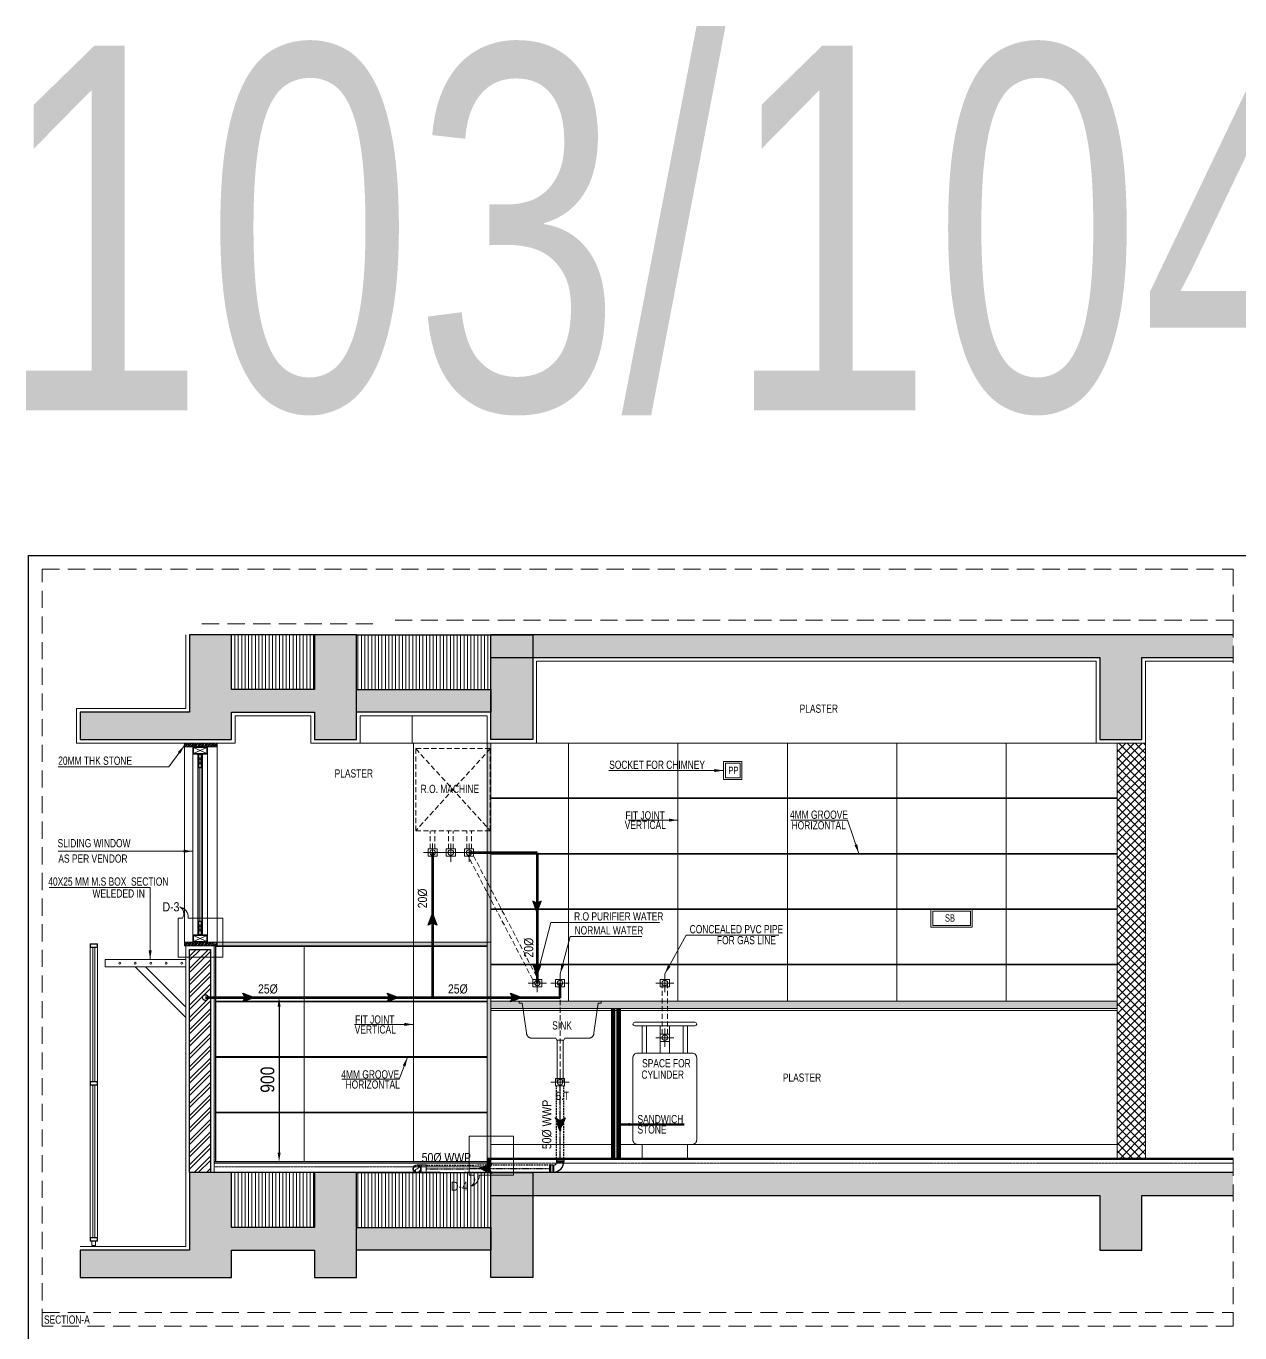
# Model space of a CAD drawing. Header units: inches. Extents: x 853900 to 962947, y 469960 to 560972.
# Drawn here: x 948434 to 955088, y 478509 to 485674 of the extents above; entities that cross this region are included whole.
import ezdxf
from ezdxf.enums import TextEntityAlignment as Align

# ---------------------------------------------------------------- set-up
doc = ezdxf.new("R2010")
doc.units = ezdxf.units.IN
doc.header["$LTSCALE"] = 750
for name, pattern in [('CENTER', [2, 1.25, -0.25, 0.25, -0.25]), ('Dash', [6, 3, -3]), ('DASHED2', [0.375, 0.25, -0.125]), ('HIDDEN', [0.375, 0.25, -0.125]), ('HIDDEN2', [0.1875, 0.125, -0.0625])]:
    doc.linetypes.add(name, pattern=pattern)
doc.layers.get('0').update_dxf_attribs({"color": 8})
doc.layers.get('Defpoints').update_dxf_attribs({"color": 8})
for name, color, linetype, lineweight in [('a-Dotted-HM', 8, 'HIDDEN2', 9), ('DOTTED LINE-MSA', 8, 'HIDDEN2', 13), ('E-ELECT. SB', 8, 'Continuous', 5), ('ELE-03-MSA', 8, 'Continuous', 18), ('fer', 8, 'Continuous', 20), ('FILING-MSA', 8, 'Continuous', 9), ('g-cent-sym', 8, 'Continuous', 15), ('g-dot', 8, 'HIDDEN', 9), ('g-dw', 8, 'Continuous', 5), ('g-ele-01', 8, 'Continuous', 9), ('g-ele-02', 8, 'Continuous', 9), ('g-ele-03', 8, 'Continuous', 5), ('g-ele-04', 8, 'Continuous', 9), ('g-ele-3', 8, 'Continuous', 0), ('g-ele03', 8, 'Continuous', 0), ('g-ele04', 8, 'Continuous', 0), ('g-ha50', 8, 'Continuous', 9), ('g-text', 8, 'Continuous', 9), ('P_WW PIPE', 4, 'Continuous', 9), ('PLASTER', 8, 'Continuous', 9), ('PLASTER HATCH', 253, 'Continuous', 0), ('sec-ha05', 8, 'Continuous', 15), ('SHEET', 8, 'Continuous', 13), ('STONE', 8, 'Continuous', 18), ('STONE HATCH-MSA', 253, 'Continuous', 9), ('WALL HATCH-MSA', 253, 'Continuous', 9), ('WALL-MSA', 8, 'Continuous', 30)]:
    doc.layers.add(name, color=color, linetype=linetype, lineweight=lineweight)
for name, color, linetype in [('g-sol250', 8, 'Continuous'), ('P-RO WATER', 202, 'DASHED2'), ('P_DIM', 222, 'Continuous'), ('P_DOMESTIC GRAVITY PIPE', 3, 'Continuous'), ('P_WASTE WATER PIPE', 4, 'DASHED2'), ('R.C.C HATCH-MSA', 253, 'Continuous'), ('R.C.C-MSA', 8, 'Continuous'), ('TILE SECTION', 8, 'Continuous')]:
    doc.layers.add(name, color=color, linetype=linetype)
doc.styles.add('ARIAL', font='swisscl.ttf')
doc.styles.add('arial unicode', font='swisscl.ttf', dxfattribs={"height": 45})
doc.styles.add('Arial-Reg+0.8Sc', font='swisscl.ttf')
doc.styles.add('PLUMBING TEXT', font='ARIALN.TTF')
doc.styles.add('SWINS', font='swissc.ttf')
doc.dimstyles.new('75', dxfattribs={"dimtxt": 115, "dimasz": 50, "dimexe": 75, "dimexo": 0, "dimgap": 25, "dimtad": 1, "dimdec": 0, "dimzin": 0, "dimdsep": 46, "dimtxsty": 'ARIAL', "dimblk": 'ARCHTICK', "dimcen": 0.09, "dimdle": 75, "dimclrd": 256, "dimclre": 256, "dimclrt": 256, "dimadec": 0, "dimazin": 0, "dimtfac": 1, "dimtdec": 0, "dimtofl": 0, "dimtmove": 1, "dimatfit": 0, "dimfxl": 1, "dimtolj": 1, "dimtzin": 0, "dimlwd": -1, "dimlwe": -1, "dimarcsym": 0})
doc.dimstyles.new('PLUMBING DIM', dxfattribs={"dimscale": 50, "dimtxt": 1.5, "dimasz": 1, "dimexe": 1, "dimexo": 1, "dimgap": 0.5, "dimtad": 1, "dimdec": 1, "dimtxsty": 'PLUMBING TEXT', "dimcen": 1, "dimdle": 50, "dimclrd": 256, "dimclre": 256, "dimclrt": 256, "dimadec": 0, "dimazin": 0, "dimtfac": 1, "dimtdec": 1, "dimtmove": 0, "dimatfit": 3, "dimfxl": 50, "dimlwd": -1, "dimlwe": -1, "dimarcsym": 1})
doc.dimstyles.new('Scale-50', dxfattribs={"dimtxt": 75, "dimasz": 25, "dimexe": 0, "dimexo": 0, "dimgap": 20, "dimtad": 1, "dimdec": 0, "dimrnd": 1, "dimzin": 3, "dimdsep": 46, "dimtxsty": 'ARIAL', "dimblk": 'ARCHTICK', "dimcen": 0, "dimse1": 1, "dimse2": 1, "dimclrd": 50, "dimclrt": 256, "dimadec": 0, "dimazin": 0, "dimtfac": 1, "dimtdec": 0, "dimtmove": 1, "dimatfit": 3, "dimfxl": 1, "dimtolj": 1, "dimtzin": 0, "dimlwd": 18, "dimarcsym": 0})
pattern_1 = [(90, (-843653.039, -286458.363), (-18.75, 0), [])]
pattern_2 = [(90, (-843653.039, -283508.363), (-18.75, 0), [])]

# ---------------------------------------------------------------- blocks, each defined once
blk = doc.blocks.new('1')
at = {"layer": 'g-dw', "linetype": 'Dash', "ltscale": 25}
for p, q in [((-12488573.4, -15584268.5), (-12488615.4, -15584360.5)), ((-12488573.4, -15584360.5), (-12488615.4, -15584268.5))]:
    blk.add_line(p, q, dxfattribs=at)
at = {"layer": 'g-dw', "elevation": 0}
for points in [[(-12488619.4, -15584364.5), (-12488619.4, -15584264.5), (-12488569.4, -15584264.5), (-12488569.4, -15584364.5)], [(-12488615.4, -15584360.5), (-12488615.4, -15584268.5), (-12488573.4, -15584268.5), (-12488573.4, -15584360.5)]]:
    blk.add_lwpolyline(points, close=True, dxfattribs=at)
blk = doc.blocks.new('DSGD')
at = {"linetype": 'Dash', "ltscale": 5}
for p, q in [((35669842.5, -21336932.3, 0), (35670292.3, -21336932.3, 0)), ((35669842.5, -21336942.3, 0), (35669842.5, -21336932.3, 0)), ((35669842.5, -21336942.3, 0), (35669859, -21336942.3, 0)), ((35669882.5, -21337105.3, 0), (35669859, -21336942.3, 0)), ((35670252.3, -21337105.3, 0), (35670275.8, -21336942.3, 0)), ((35670275.8, -21336942.3, 0), (35670292.3, -21336942.3, 0)), ((35670292.3, -21336932.3, 0), (35670292.3, -21336942.3, 0)), ((35669912.5, -21337135.3, 0), (35670042.4, -21337135.3, 0)), ((35670046, -21337142.5, 0), (35670042.4, -21337135.3, 0)), ((35670050.5, -21337145.3, 0), (35670084.3, -21337145.3, 0)), ((35670088.8, -21337142.5, 0), (35670092.4, -21337135.3, 0)), ((35670092.4, -21337135.3, 0), (35670222.3, -21337135.3, 0))]:
    blk.add_line(p, q, dxfattribs=at)
for centre, radius, start, end in [((35669912.5, -21337105.3, 0), 30, 180, 270), ((35670050.5, -21337140.3, 0), 5, 206.56505, 270), ((35670084.3, -21337140.3, 0), 5, 270, 333.43495), ((35670222.3, -21337105.3, 0), 30, 270, 0)]:
    blk.add_arc(centre, radius, start, end, dxfattribs=at)
blk = doc.blocks.new('lkjh')
for p, q in [((-149935.7, -13603), (-149835.7, -13603)), ((-149885.7, -13553), (-149885.7, -13653))]:
    blk.add_line(p, q)
blk.add_lwpolyline([(-149910.7, -13623), (-149860.7, -13623), (-149860.7, -13583), (-149910.7, -13583)], close=True)
blk.add_circle((-149885.7, -13603), 15)
blk = doc.blocks.new('_ArchTick')
at = {"color": 0, "linetype": 'ByBlock', "const_width": 0.15}
blk.add_lwpolyline([(-0.5, -0.5), (0.5, 0.5)], dxfattribs=at)
blk = doc.blocks.new('A$C9f63dcfd')
blk.add_wipeout([(0, 0), (226.7, 0), (226.7, -97.4), (0, -97.4)])
at = {"layer": 'E-ELECT. SB'}
for points in [[(226.7, 0), (0, 0), (0, -97.4), (226.7, -97.4)], [(216.7, -10), (10, -10), (10, -87.4), (216.7, -87.4)]]:
    blk.add_lwpolyline(points, close=True, dxfattribs=at)
at = {"layer": 'E-ELECT. SB', "style": 'ARIAL'}
blk.add_text('SB', height=40, dxfattribs=at).set_placement((77, -66.5))
blk = doc.blocks.new('PP')
blk.add_wipeout([(35682080.5, -21335716.8), (35682180.5, -21335716.8), (35682180.5, -21335816.8), (35682080.5, -21335816.8)]).translate(0, 0, 0)
at = {"layer": 'E-ELECT. SB', "elevation": 0}
for points in [[(35682180.5, -21335716.8), (35682080.5, -21335716.8), (35682080.5, -21335816.8), (35682180.5, -21335816.8)], [(35682170.5, -21335726.8), (35682090.5, -21335726.8), (35682090.5, -21335806.8), (35682170.5, -21335806.8)]]:
    blk.add_lwpolyline(points, close=True, dxfattribs=at)
at = {"layer": 'E-ELECT. SB', "style": 'ARIAL'}
blk.add_text('PP', height=40, dxfattribs=at).set_placement((35682107.1, -21335785.9, 0))
blk = doc.blocks.new('A$C469b1725')
at = {"lineweight": 0}
for p, q in [((69, 1660), (69, 925)), ((81, 1660), (81, 925)), ((69, 70), (69, 905)), ((81, 70), (81, 905))]:
    blk.add_line(p, q, dxfattribs=at)
for points in [[(55, 1660), (95, 1660), (95, 1680), (55, 1680)], [(57, 1662), (93, 1662), (93, 1678), (57, 1678)], [(55, 905), (95, 905), (95, 925), (55, 925)], [(57, 907), (93, 907), (93, 923), (57, 923)], [(55, 50), (95, 50), (95, 70), (55, 70)], [(57, 52), (93, 52), (93, 68), (57, 68)], [(85, 50), (65, 50), (65, 25), (85, 25)]]:
    blk.add_lwpolyline(points, close=True, dxfattribs=at)
at = {"layer": 'ELE-03-MSA', "lineweight": 0}
for p, q in [((55, 925), (55, 1660)), ((95, 1660), (95, 925)), ((55, 905), (55, 70)), ((95, 70), (95, 905))]:
    blk.add_line(p, q, dxfattribs=at)
blk = doc.blocks.new('BOX CHANNEL')
at = {"layer": 'g-ele-03'}
blk.add_line((-451080.6, 132998.1, 0), (-451080.6, 132958.1, 0), dxfattribs=at)
at = {"layer": 'g-ele-03', "elevation": 0}
blk.add_lwpolyline([(-451080.6, 132998.1), (-450638.4, 132998.1), (-450638.4, 132958.1), (-451080.6, 132958.1)], dxfattribs=at)
at = {"layer": 'g-ele-03'}
for centre in [(-451000.5, 132978.1, 0), (-450915.5, 132978.1, 0), (-450830.5, 132978.1, 0), (-450745.5, 132978.1, 0), (-450660.5, 132978.1, 0)]:
    blk.add_circle(centre, 5, dxfattribs=at)
blk = doc.blocks.new('GAS NO BATLO')
at = {"ltscale": 15, "elevation": 0}
for points in [[(1459370.1, -1284020.9), (1459040.1, -1284020.9)], [(1459040.1, -1284040.9), (1459370.1, -1284040.9)]]:
    blk.add_lwpolyline(points, dxfattribs=at)
for points in [[(1459080.1, -1284190.9), (1459105.1, -1284190.9), (1459105.1, -1284040.9), (1459080.1, -1284040.9)], [(1459180.1, -1284190.9), (1459230.1, -1284190.9), (1459230.1, -1284040.9), (1459180.1, -1284040.9)], [(1459330.1, -1284190.9), (1459305.1, -1284190.9), (1459305.1, -1284040.9), (1459330.1, -1284040.9)], [(1459330.1, -1284690.9), (1459330.1, -1284765.9), (1459080.1, -1284765.9), (1459080.1, -1284690.9)]]:
    blk.add_lwpolyline(points, close=True, dxfattribs=at)
blk.add_lwpolyline([(1459380.1, -1284665.9), (1459380.1, -1284215.9, 0.414214), (1459355.1, -1284190.9), (1459055.1, -1284190.9, 0.414214), (1459030.1, -1284215.9), (1459030.1, -1284665.9, 0.414214), (1459055.1, -1284690.9), (1459355.1, -1284690.9, 0.414214)], format="xyb", close=True, dxfattribs=at)
for centre, start, end in [((1459040.1, -1284030.9, 0), 90, 270), ((1459370.1, -1284030.9, 0), 270, 90)]:
    blk.add_arc(centre, 10, start, end)
blk = doc.blocks.new('ARR')
at = {"ltscale": 0.025}
h = blk.add_hatch(color=256, dxfattribs=at)
edge = h.paths.add_edge_path()
edge.add_line((249, 94), (0, 0))
edge.add_line((0, 0), (249, -94))
edge.add_line((249, -94), (200, 0))
edge.add_line((200, 0), (249, 94))
at = {"color": 7, "linetype": 'Continuous', "ltscale": 0.025}
blk.add_lwpolyline([(249, 94), (0, 0), (249, -94), (200, 0)], close=True, dxfattribs=at)
blk = doc.blocks.new('WASTE WATER ARROW')
at = {"layer": 'P_WASTE WATER PIPE', "ltscale": 0.025}
blk.add_hatch(color=256, dxfattribs=at).paths.add_polyline_path([(481737.16, -256822.52), (481729.92, -256825.26), (481737.16, -256828), (481735.75, -256825.26)])
at = {"layer": 'P_WASTE WATER PIPE', "color": 7, "linetype": 'ByBlock', "ltscale": 0.025}
blk.add_lwpolyline([(481737.16, -256822.52), (481729.92, -256825.26), (481737.16, -256828), (481735.75, -256825.26)], close=True, dxfattribs=at)
blk = doc.blocks.new('806-015UP')
at = {"color": 0, "linetype": 'Continuous'}
for p, q in [((64, 29.5), (0, 29.5)), ((64, -29.5), (64, 29.5)), ((64, -29.5), (0, -29.5))]:
    blk.add_line(p, q, dxfattribs=at)
at = {"color": 8, "linetype": 'Continuous'}
for p, q in [((21.7, 20), (29.6, 20)), ((29, 17), (29, 5.4)), ((37, 25), (64, 25)), ((21.7, -20), (29.6, -20)), ((29, -5.4), (29, -17)), ((37, -25), (64, -25))]:
    blk.add_line(p, q, dxfattribs=at)
at = {"color": 0, "linetype": 'Continuous'}
blk.add_circle((0, 0), 29.5, dxfattribs=at)
at = {"color": 8, "linetype": 'Continuous'}
blk.add_circle((0, 0), 25, dxfattribs=at)
at = {"color": 0, "linetype": 'Continuous'}
for centre, start, end in [((0, 12.5), 90, 270), ((0, -12.5), 270, 90)]:
    blk.add_arc(centre, 12.5, start, end, dxfattribs=at)
at = {"color": 8, "linetype": 'Continuous'}
for centre, start, end in [((37, 17), 90, 180), ((37, -17), 180, 270)]:
    blk.add_arc(centre, 8, start, end, dxfattribs=at)
blk = doc.blocks.new('*D627')
at = {"layer": 'Defpoints', "color": 0}
for p in [(949759.1, 480347.3, 0), (949820.6, 479447.3), (949824.9, 479447.3, 0)]:
    blk.add_point(p, dxfattribs=at)
at = {"layer": 'P_DIM', "transparency": 16777216}
for p, q in [((949809.1, 480347.3), (949870.6, 480347.3)), ((949820.6, 480297.3), (949820.6, 479497.3)), ((949774.9, 479447.3), (949770.6, 479447.3))]:
    blk.add_line(p, q, dxfattribs=at)
for points in [[(949812.3, 480297.3), (949828.9, 480297.3), (949820.6, 480347.3)], [(949812.3, 479497.3), (949828.9, 479497.3), (949820.6, 479447.3)]]:
    blk.add_solid(points, dxfattribs=at)
at = {"layer": 'P_DIM', "transparency": 16777216, "insert": (949757.3, 479897.3), "char_height": 75, "attachment_point": 5, "rotation": 90, "style": 'PLUMBING TEXT'}
blk.add_mtext('900', dxfattribs=at)

msp = doc.modelspace()

# ---------------------------------------------------------------- hatches: boundary and pattern name
at = {"layer": 'FILING-MSA'}
h = msp.add_hatch(dxfattribs=at)
h.set_pattern_fill('ANSI31', color=256, scale=150, angle=45)
h.set_pattern_definition(pattern_2)
h.paths.add_polyline_path([(950015.32, 482337.34), (950015.32, 482037.34), (949559.52, 482037.34), (949559.52, 482337.34)])
h = msp.add_hatch(dxfattribs=at)
h.set_pattern_fill('ANSI31', color=256, scale=150, angle=45)
h.set_pattern_definition(pattern_2)
h.paths.add_polyline_path([(950245.32, 482337.34), (950245.32, 482037.34), (950982.12, 482037.34), (950982.12, 482337.34)])
h = msp.add_hatch(dxfattribs=at)
h.set_pattern_fill('ANSI31', color=256, scale=150, angle=45)
h.set_pattern_definition(pattern_1)
h.paths.add_polyline_path([(950015.32, 479387.34), (950015.32, 479087.34), (949559.52, 479087.34), (949559.52, 479387.34)])
h = msp.add_hatch(dxfattribs=at)
h.set_pattern_fill('ANSI31', color=256, scale=150, angle=45)
h.set_pattern_definition(pattern_1)
h.paths.add_polyline_path([(950245.32, 479387.34), (950245.32, 479087.34), (950982.12, 479087.34), (950982.12, 479387.34)])
at = {"layer": 'g-sol250'}
h = msp.add_hatch(dxfattribs=at)
h.set_pattern_fill('ANSI33', color=46, scale=2, style=0)
h.set_pattern_definition([(45, (-32180002.724, 17596322.602), (-8.980256121, 8.980256121), []), (45, (-32179993.744, 17596322.602), (-8.980256121, 8.980256121), [6.35, -3.175])])
h.paths.add_polyline_path([(949480.46, 481722.34), (949301.46, 481722.34), (949301.46, 481742.34), (949480.46, 481742.34)])
h = msp.add_hatch(dxfattribs=at)
h.set_pattern_fill('ANSI33', color=46, scale=2, style=0)
h.set_pattern_definition([(45, (-32180002.724, 17596416.602), (-8.980256121, 8.980256121), []), (45, (-32179993.744, 17596416.602), (-8.980256121, 8.980256121), [6.35, -3.175])])
h.paths.add_polyline_path([(949480.46, 480651.34), (949301.46, 480651.34), (949301.46, 480631.34), (949480.46, 480631.34)])
at = {"layer": 'PLASTER HATCH'}
h = msp.add_hatch(dxfattribs=at)
h.set_pattern_fill('ANSI37', color=256, scale=10, angle=180)
h.paths.add_polyline_path([(954570.62, 481742.34), (954415.62, 481742.34), (954415.62, 479467.34), (954570.62, 479467.34)])
at = {"layer": 'R.C.C HATCH-MSA'}
h = msp.add_hatch(color=256, dxfattribs=at)
h.dxf.hatch_style = 1
h.paths.add_polyline_path([(950982.12, 482212.34), (950982.12, 482337.34), (955050.62, 482337.34), (955050.62, 482212.34), (954550.62, 482212.34), (954550.62, 481762.34), (954320.62, 481762.34), (954320.62, 482212.34)])
h.paths.add_polyline_path([(950245.32, 482337.34), (950245.32, 481762.34), (950015.32, 481762.34), (950015.32, 481912.34), (949559.52, 481912.34), (949559.52, 481762.34), (948729.52, 481762.34), (948729.52, 481912.34), (949329.52, 481912.34), (949329.52, 482337.34), (949559.52, 482337.34), (949559.52, 482037.34), (950015.32, 482037.34), (950015.32, 482337.34)])
h = msp.add_hatch(color=256, dxfattribs=at)
h.dxf.hatch_style = 1
h.paths.add_polyline_path([(951212.12, 481762.34), (950982.12, 481762.34), (950982.12, 482212.34), (951212.12, 482212.34)])
h = msp.add_hatch(color=256, dxfattribs=at)
h.dxf.hatch_style = 1
h.paths.add_polyline_path([(950982.12, 481912.34), (950245.32, 481912.34), (950245.32, 482037.34), (950982.12, 482037.34)])
h = msp.add_hatch(color=256, dxfattribs=at)
h.dxf.hatch_style = 1
h.paths.add_polyline_path([(950982.12, 479262.34), (950982.12, 479387.34), (955050.62, 479387.34), (955050.62, 479262.34), (954550.62, 479262.34), (954550.62, 478962.34), (954320.62, 478962.34), (954320.62, 479262.34)])
h.paths.add_polyline_path([(950245.32, 479387.34), (950245.32, 478812.34), (950015.32, 478812.34), (950015.32, 478962.34), (949559.52, 478962.34), (949559.52, 478812.34), (948729.52, 478812.34), (948729.52, 478962.34), (949329.52, 478962.34), (949329.52, 479387.34), (949559.52, 479387.34), (949559.52, 479087.34), (950015.32, 479087.34), (950015.32, 479387.34)])
h = msp.add_hatch(color=256, dxfattribs=at)
h.dxf.hatch_style = 1
h.paths.add_polyline_path([(951212.12, 478812.34), (950982.12, 478812.34), (950982.12, 479262.34), (951212.12, 479262.34)])
h = msp.add_hatch(color=256, dxfattribs=at)
h.dxf.hatch_style = 1
h.paths.add_polyline_path([(950982.12, 478962.34), (950245.32, 478962.34), (950245.32, 479087.34), (950982.12, 479087.34)])
at = {"layer": 'sec-ha05', "ltscale": 300}
h = msp.add_hatch(dxfattribs=at)
h.set_pattern_fill('ANSI37', color=256, scale=50, angle=180, style=0)
h.set_pattern_definition([(225, (-18224184.976, 3574543.9), (4.4194173824, -4.4194173824), []), (315, (-18224184.976, 3574543.9), (4.4194173824, 4.4194173824), [])])
h.paths.add_polyline_path([(951672.19, 480287.34), (951692.19, 480287.34), (951692.19, 479467.34), (951672.19, 479467.34)])
h.paths.add_polyline_path([(951642.19, 479467.34), (951662.19, 479467.34), (951662.19, 480287.34), (951642.19, 480287.34)])
at = {"layer": 'STONE', "ltscale": 750}
h = msp.add_hatch(color=49, dxfattribs=at)
h.dxf.hatch_style = 1
h.paths.add_polyline_path([(950962.19, 479467.34), (950982.19, 479467.34), (950982.19, 479419.34), (950962.19, 479419.34)])
at = {"layer": 'STONE HATCH-MSA', "ltscale": 750}
h = msp.add_hatch(color=256, dxfattribs=at)
h.dxf.hatch_style = 1
h.paths.add_polyline_path([(950982.19, 481742.34), (950982.19, 479467.34), (950982.19, 479467.34), (950962.19, 479467.34), (950962.19, 481742.34)])
h = msp.add_hatch(color=256, dxfattribs=at)
h.dxf.hatch_style = 1
h.paths.add_polyline_path([(949480.46, 480631.35), (949480.46, 480651.33), (950962.18, 480651.34), (950962.19, 480631.34)])
h = msp.add_hatch(color=256, dxfattribs=at)
h.dxf.hatch_style = 1
h.paths.add_polyline_path([(954415.62, 480327.34), (954415.62, 480287.34), (950982.19, 480287.34), (950982.19, 480327.34)])
at = {"layer": 'WALL HATCH-MSA'}
h = msp.add_hatch(dxfattribs=at)
h.set_pattern_fill('ANSI32', color=256, scale=5)
h.set_pattern_definition([(45, (31946.57, -29464.03), (-33.6759605, 33.6759605), []), (45, (31969.02, -29464.03), (-33.6759605, 33.6759605), [])])
h.paths.add_polyline_path([(949444.52, 479387.34), (949329.52, 479387.34), (949329.52, 480611.34), (949444.52, 480611.34)])

# ---------------------------------------------------------------- linework, layer by layer
at = {"layer": 'a-Dotted-HM', "color": 3, "ltscale": 0.01}
for p, q in [((950982.19, 479439.34, 0), (955050.62, 479439.34, 0)), ((950962.19, 479419.34, 0), (949464.52, 479419.34, 0))]:
    msp.add_line(p, q, dxfattribs=at)
at = {"layer": 'DOTTED LINE-MSA'}
for p, q in [((950335.32, 482397.34), (949356.13, 482397.34)), ((955050.62, 482417.34), (950435.32, 482417.34)), ((950335.32, 479447.34), (949464.52, 479447.34))]:
    msp.add_line(p, q, dxfattribs=at)
at = {"layer": 'g-cent-sym', "elevation": 0}
for points in [[(949511.27, 480783.23), (949511.27, 480569.73), (949267.85, 480569.73), (949267.85, 480783.23), (949290.99, 480783.23, 0.450664), (949275.78, 480845.05, -0.3674414), (949322.67, 480783.23)], [(951106.03, 479374.22), (951106.03, 479587.72), (950862.6, 479587.72), (950862.6, 479374.22), (950885.74, 479374.22, -0.450664), (950870.54, 479312.4, 0.3674414), (950917.43, 479374.22)]]:
    msp.add_lwpolyline(points, format="xyb", close=True, dxfattribs=at)
at = {"layer": 'g-dot', "ltscale": 0.15}
for p, q in [((950569.41, 481712.34, 0), (950978.68, 481262.34, 0)), ((950978.68, 481712.34, 0), (950569.41, 481262.34, 0)), ((950649.62, 481162.34, 0), (950649.62, 481262.34, 0)), ((950674.62, 481162.34, 0), (950674.62, 481262.34, 0)), ((950749.62, 481162.34, 0), (950749.62, 481262.34, 0)), ((950774.62, 481162.34, 0), (950774.62, 481262.34, 0)), ((950849.62, 481162.34, 0), (950849.62, 481262.34, 0)), ((950874.62, 481162.34, 0), (950874.62, 481262.34, 0)), ((950847.12, 481142.34, 0), (951221.22, 480426.97, 0)), ((951251.22, 480426.97, 0), (950877.12, 481142.34, 0)), ((951361.22, 480376.97, 0), (951361.22, 479933.52, 0)), ((951920.42, 480426.97, 0), (951920.42, 480127.37)), ((951950.42, 480426.97), (951950.42, 480127.37))]:
    msp.add_line(p, q, dxfattribs=at)
at = {"layer": 'g-dot', "ltscale": 0.15, "elevation": 0}
msp.add_lwpolyline([(950569.41, 481262.34), (950978.68, 481262.34), (950978.68, 481712.34), (950569.41, 481712.34)], close=True, dxfattribs=at)
at = {"layer": 'g-dw', "linetype": 'Continuous', "ltscale": 500, "elevation": 0}
for points in [[(949400.02, 481607.34), (949400.02, 481682.34), (949375.02, 481682.34), (949375.02, 481607.34)], [(949396.02, 481611.34), (949396.02, 481678.34), (949379.02, 481678.34), (949379.02, 481611.34)]]:
    msp.add_lwpolyline(points, close=True, dxfattribs=at)
at = {"layer": 'g-dw', "linetype": 'Continuous', "ltscale": 500}
for points in [[(949400.02, 480766.34), (949400.02, 480691.34), (949375.02, 480691.34), (949375.02, 480766.34)], [(949396.02, 480762.34), (949396.02, 480695.34), (949379.02, 480695.34), (949379.02, 480762.34)]]:
    msp.add_lwpolyline(points, close=True, dxfattribs=at)
at = {"layer": 'g-ele-01'}
msp.add_lwpolyline([(950962.19, 480631.34), (950557.52, 480631.34), (950557.52, 480651.34), (950962.19, 480651.34)], close=True, dxfattribs=at)
at = {"layer": 'g-ele-01', "ltscale": 250}
msp.add_lwpolyline([(950982.19, 479467.34), (950962.19, 479467.34), (950962.19, 480651.34), (950982.19, 480651.34)], close=True, dxfattribs=at)
at = {"layer": 'g-ele-01', "elevation": 0}
msp.add_lwpolyline([(954415.62, 480287.34), (950982.19, 480287.34), (950982.19, 480327.34), (954415.62, 480327.34)], close=True, dxfattribs=at)
at = {"layer": 'g-ele-02'}
for p, q in [((950557.52, 479447.34), (950557.52, 481742.34)), ((949957.52, 479447.34), (949957.52, 480627.34)), ((950557.52, 480327.4, 0), (949472.46, 480327.4, 0)), ((950557.52, 480323.4, 0), (949472.46, 480323.4, 0)), ((950557.52, 480023.4, 0), (949472.46, 480023.4, 0)), ((950557.52, 480019.4, 0), (949472.46, 480019.4, 0)), ((950557.52, 479719.4, 0), (949472.46, 479719.4, 0)), ((950557.52, 479715.4, 0), (949472.46, 479715.4, 0))]:
    msp.add_line(p, q, dxfattribs=at)
for points in [[(950549.52, 481742.34), (950549.52, 481892.34)], [(950265.32, 481742.34), (950549.52, 481742.34)], [(950557.52, 481742.34), (950549.52, 481742.34)], [(949472.46, 480627.34), (950557.52, 480627.34)]]:
    msp.add_lwpolyline(points, dxfattribs=at)
at = {"layer": 'g-ele-02', "ltscale": 250, "elevation": 0}
msp.add_lwpolyline([(949393.52, 480766.34), (949381.52, 480766.34), (949381.52, 481607.34), (949393.52, 481607.34), (949393.52, 480766.34)], dxfattribs=at)
at = {"layer": 'g-ele-02'}
msp.add_lwpolyline([(950557.52, 480631.34), (949480.46, 480631.34), (949480.46, 480651.34), (950557.52, 480651.34)], close=True, dxfattribs=at)
at = {"layer": 'g-ele-03'}
for p, q in [((954300.62, 481742.34), (950962.12, 481742.34)), ((950982.19, 481742.34, 0), (950962.19, 481742.34, 0)), ((950962.19, 481742.34, 0), (950962.19, 480651.34)), ((950982.19, 480651.34), (950982.19, 481742.34, 0)), ((951407.62, 480327.34), (951407.62, 481742.34)), ((952007.62, 480327.34), (952007.62, 481742.34)), ((952607.62, 480327.34), (952607.62, 481742.34)), ((953207.62, 480327.34), (953207.62, 481742.34)), ((953807.62, 480327.34), (953807.62, 481742.34)), ((954415.62, 479467.34), (954415.62, 481742.34)), ((954570.62, 479467.34), (954570.62, 481742.34)), ((949347.52, 480691.34), (949347.52, 481682.34, 0)), ((949379.02, 481611.34, 0), (949396.02, 481678.34, 0)), ((949396.02, 481611.34, 0), (949379.02, 481678.34, 0)), ((949427.52, 480691.34), (949427.52, 481682.34, 0)), ((950982.19, 481442.34), (954415.62, 481442.34)), ((950982.19, 481438.34), (954415.62, 481438.34)), ((950982.19, 481138.34), (954415.62, 481138.34)), ((950982.19, 481134.34), (954415.62, 481134.34)), ((950982.19, 480834.34), (954415.62, 480834.34)), ((950982.19, 480830.34), (954415.62, 480830.34)), ((949379.02, 480762.34, 0), (949396.02, 480695.34, 0)), ((949396.02, 480762.34, 0), (949379.02, 480695.34, 0)), ((950962.19, 480651.34), (950982.19, 480651.34)), ((950982.19, 480530.34), (954415.62, 480530.34)), ((954415.62, 480526.59), (950982.19, 480526.59)), ((950557.52, 480327.4, 0), (950962.19, 480327.4, 0)), ((950557.52, 480323.4, 0), (950962.19, 480323.4, 0)), ((951344.27, 480114.34, 0), (951344.27, 479883.52, 0)), ((951378.09, 480114.34, 0), (951378.09, 479883.52, 0)), ((950557.52, 480023.4, 0), (950962.19, 480023.4, 0)), ((950557.52, 480019.4, 0), (950962.19, 480019.4, 0)), ((951344.27, 479883.52, 0), (951378.09, 479883.52, 0)), ((950557.52, 479719.4, 0), (950962.19, 479719.4, 0)), ((950557.52, 479715.4, 0), (950962.19, 479715.4, 0))]:
    msp.add_line(p, q, dxfattribs=at)
for points in [[(950962.12, 481742.34), (950557.52, 481742.34)], [(950962.19, 480627.34), (950557.52, 480627.34)]]:
    msp.add_lwpolyline(points, dxfattribs=at)
at = {"layer": 'g-ele-03', "linetype": 'Continuous', "elevation": 0}
msp.add_lwpolyline([(949375.02, 481607.34), (949400.02, 481607.34), (949400.02, 480766.34), (949375.02, 480766.34), (949375.02, 481607.34)], dxfattribs=at)
at = {"layer": 'g-ele-03'}
msp.add_lwpolyline([(951642.19, 479467.34), (951662.19, 479467.34), (951662.19, 480287.34), (951642.19, 480287.34)], close=True, dxfattribs=at)
at = {"layer": 'g-ele-03', "elevation": 0}
msp.add_lwpolyline([(951672.19, 480287.34), (951692.19, 480287.34), (951692.19, 479467.34), (951672.19, 479467.34)], close=True, dxfattribs=at)
at = {"layer": 'g-ele-04'}
msp.add_lwpolyline([(949480.46, 481722.34), (949301.46, 481722.34), (949301.46, 480651.34), (949480.46, 480651.34)], close=True, dxfattribs=at)
at = {"layer": 'g-ele-3', "elevation": 0}
for points in [[(951642.19, 480277.34), (950982.19, 480277.34)], [(951672.19, 480277.34), (951662.19, 480277.34)], [(954415.62, 480277.34), (951692.19, 480277.34)]]:
    msp.add_lwpolyline(points, dxfattribs=at)
at = {"layer": 'g-ele03'}
for p, q in [((949031.83, 480516.29, 0), (949309.52, 480238.6, 0)), ((949088.4, 480516.29, 0), (949309.52, 480295.17, 0))]:
    msp.add_line(p, q, dxfattribs=at)
at = {"layer": 'g-ele03', "ltscale": 500, "elevation": 0}
for points in [[(950982.19, 479542.34), (951642.19, 479542.34)], [(951692.19, 479542.34), (954422.62, 479542.34)]]:
    msp.add_lwpolyline(points, dxfattribs=at)
at = {"layer": 'g-ele04'}
msp.add_line((950557.52, 481742.34), (950549.52, 481742.34), dxfattribs=at)
at = {"layer": 'P-RO WATER', "linetype": 'Continuous', "const_width": 15, "elevation": 0}
for points in [[(950862.12, 481142.34), (951236.22, 481142.34)], [(951236.22, 480426.97), (951236.22, 481142.34)]]:
    msp.add_lwpolyline(points, dxfattribs=at)
at = {"layer": 'P_DOMESTIC GRAVITY PIPE', "const_width": 15, "elevation": 0}
for points in [[(950662.12, 481142.34), (950662.12, 480347.34)], [(951361.25, 480426.84), (951361.25, 480343.24)], [(949416.11, 480347.34), (951361.25, 480347.34)]]:
    msp.add_lwpolyline(points, dxfattribs=at)
at = {"layer": 'P_DOMESTIC GRAVITY PIPE'}
msp.add_circle((949416.11, 480347.34, 0), 15.42, dxfattribs=at)
at = {"layer": 'P_WASTE WATER PIPE', "linetype": 'Continuous', "ltscale": 6}
for p, q in [((951304.74, 479389.13, 0), (951304.73, 479430.64, 0)), ((951304.73, 479430.64, 0), (951306.11, 479430.64, 0)), ((951306.11, 479430.64, 0), (951306.11, 479389.13, 0)), ((951309.31, 479430.52, 0), (951321.65, 479430.52, 0)), ((951309.31, 479430.52, 0), (951309.31, 479389.13, 0)), ((951321.65, 479430.52, 0), (951321.64, 479389.13, 0)), ((951321.65, 479430.52, 0), (951325.81, 479428.38, 0)), ((951382.98, 479464.9, 0), (951341.47, 479464.91, 0)), ((951341.47, 479464.91, 0), (951341.47, 479463.53, 0)), ((951341.47, 479464.91, 0), (951382.98, 479464.9, 0)), ((951341.47, 479463.53, 0), (951382.98, 479463.53, 0)), ((951341.59, 479460.33, 0), (951341.59, 479450.46, 0)), ((951341.59, 479460.33, 0), (951382.98, 479460.33, 0)), ((951341.59, 479450.46, 0), (951382.98, 479450.47, 0)), ((951341.59, 479450.46, 0), (951343.73, 479446.3, 0)), ((951343.73, 479446.3, 0), (951381.22, 479446.31, 0)), ((951381.22, 479446.31, 0), (951382.98, 479450.47, 0)), ((951382.98, 479463.53, 0), (951382.98, 479464.9, 0)), ((951382.98, 479450.47, 0), (951382.98, 479460.33, 0)), ((951306.11, 479389.13, 0), (951304.74, 479389.13, 0)), ((951321.64, 479389.13, 0), (951309.31, 479389.13, 0)), ((951325.8, 479390.89, 0), (951321.64, 479389.13, 0)), ((951325.81, 479428.38, 0), (951325.8, 479390.89, 0))]:
    msp.add_line(p, q, dxfattribs=at)
at = {"layer": 'P_WASTE WATER PIPE', "ltscale": 0.05, "elevation": 0}
for points in [[(951342.23, 479464.91), (951342.24, 479864.23)], [(951382.23, 479464.9), (951382.23, 479864.23)], [(950626.32, 479428.36), (951306.11, 479430.91)], [(950626.32, 479388.37), (951306.11, 479390.92)]]:
    msp.add_lwpolyline(points, dxfattribs=at)
at = {"layer": 'P_WASTE WATER PIPE', "color": 252, "linetype": 'CENTER', "ltscale": 0.005, "elevation": 0}
for points in [[(951362.22, 479464.9), (951362.22, 479864.23)], [(950626.32, 479408.36), (951306.11, 479410.91)]]:
    msp.add_lwpolyline(points, dxfattribs=at)
at = {"layer": 'P_WASTE WATER PIPE', "linetype": 'Continuous', "ltscale": 6}
for centre, radius in [((951325.8, 479446.31, 0), 55.42), ((951325.81, 479446.3, 0), 17.92)]:
    msp.add_arc(centre, radius, 270, 0, dxfattribs=at)
at = {"layer": 'P_WASTE WATER PIPE', "linetype": 'Continuous', "ltscale": 6, "extrusion": (0, 0, -1)}
for centre, start_param, end_param in [((951307.71, 479430.48, 0), 5.5968468, 8.6133028), ((951307.71, 479389.17, 0), 2.3810652, 5.4729165)]:
    msp.add_ellipse(centre, major_axis=(-1.13, 1.13), ratio=1, start_param=start_param, end_param=end_param, dxfattribs=at)
at = {"layer": 'P_WASTE WATER PIPE', "linetype": 'Continuous', "ltscale": 6}
for centre, start_param, end_param in [((951341.63, 479461.93, 0), -0.6863386, 2.3301175), ((951382.94, 479461.93, 0), 2.3810652, 5.4729165)]:
    msp.add_ellipse(centre, major_axis=(-1.13, 1.13), ratio=1, start_param=start_param, end_param=end_param, dxfattribs=at)
at = {"layer": 'PLASTER', "ltscale": 0.01}
msp.add_line((950962.19, 479439.34, 0), (949464.52, 479439.34, 0), dxfattribs=at)
at = {"layer": 'PLASTER'}
for points in [[(955050.62, 482192.34), (954570.62, 482192.34), (954570.62, 481742.34), (954300.62, 481742.34), (954300.62, 482192.34), (951232.12, 482192.34), (951232.12, 481742.34), (950962.12, 481742.34), (950962.12, 481892.34), (950265.32, 481892.34), (950265.32, 481742.34), (949995.32, 481742.34), (949995.32, 481892.34), (949579.52, 481892.34), (949579.52, 481742.34), (948709.52, 481742.34), (948709.52, 481932.34), (949309.52, 481932.34), (949309.52, 482337.34)], [(948729.52, 478982.34), (949309.52, 478982.34), (949309.52, 480631.34), (949464.52, 480631.34), (949464.52, 479387.34)]]:
    msp.add_lwpolyline(points, dxfattribs=at)
at = {"layer": 'PLASTER', "ltscale": 0.01, "elevation": 0}
msp.add_lwpolyline([(950982.19, 479459.34), (955050.62, 479459.34)], dxfattribs=at)
at = {"layer": 'R.C.C-MSA'}
for points in [[(950245.32, 482337.34), (950015.32, 482337.34), (950015.32, 482037.34), (949559.52, 482037.34), (949559.52, 482337.34), (949329.52, 482337.34), (949329.52, 481912.34), (948729.52, 481912.34), (948729.52, 481762.34), (949559.52, 481762.34), (949559.52, 481912.34), (950015.32, 481912.34), (950015.32, 481762.34), (950245.32, 481762.34), (950245.32, 482337.34)], [(955050.62, 482337.34), (950982.12, 482337.34)], [(950982.12, 482212.34), (954320.62, 482212.34), (954320.62, 481762.34), (954550.62, 481762.34), (954550.62, 482212.34), (955050.62, 482212.34)], [(950245.32, 479387.34), (950015.32, 479387.34), (950015.32, 479087.34), (949559.52, 479087.34), (949559.52, 479387.34), (949329.52, 479387.34), (949329.52, 478962.34), (948729.52, 478962.34), (948729.52, 478812.34), (949559.52, 478812.34), (949559.52, 478962.34), (950015.32, 478962.34), (950015.32, 478812.34), (950245.32, 478812.34), (950245.32, 479387.34)], [(955050.62, 479387.34), (950982.12, 479387.34)], [(950982.12, 479262.34), (954320.62, 479262.34), (954320.62, 478962.34), (954550.62, 478962.34), (954550.62, 479262.34), (955050.62, 479262.34)]]:
    msp.add_lwpolyline(points, dxfattribs=at)
for points in [[(951212.12, 481762.34), (950982.12, 481762.34), (950982.12, 482337.34), (951212.12, 482337.34)], [(950982.12, 481912.34), (950245.32, 481912.34), (950245.32, 482037.34), (950982.12, 482037.34)], [(951212.12, 478812.34), (950982.12, 478812.34), (950982.12, 479387.34), (951212.12, 479387.34)], [(950982.12, 478962.34), (950245.32, 478962.34), (950245.32, 479087.34), (950982.12, 479087.34)]]:
    msp.add_lwpolyline(points, close=True, dxfattribs=at)
at = {"layer": 'SHEET', "linetype": 'HIDDEN', "ltscale": 0.5}
for points in [[(955050.62, 478546.39), (948522.38, 478546.39), (948522.38, 482697.28), (955050.62, 482697.28)], [(955050.62, 478546.39), (948522.38, 478546.39), (948522.38, 478621.39), (955050.62, 478621.39)]]:
    msp.add_lwpolyline(points, close=True, dxfattribs=at)
at = {"layer": 'STONE', "color": 7, "linetype": 'Continuous', "ltscale": 750}
for points in [[(949480.46, 481722.34), (949301.46, 481722.34), (949301.46, 481742.34), (949480.46, 481742.34)], [(949480.46, 480651.34), (949301.46, 480651.34), (949301.46, 480631.34), (949480.46, 480631.34)]]:
    msp.add_lwpolyline(points, close=True, dxfattribs=at)
at = {"layer": 'STONE', "color": 7}
msp.add_lwpolyline([(950962.19, 479467.34), (950982.19, 479467.34), (950982.19, 479419.34), (950962.19, 479419.34)], close=True, dxfattribs=at)
at = {"layer": 'TILE SECTION', "ltscale": 0.01}
msp.add_line((950962.19, 479447.34, 0), (949464.52, 479447.34, 0), dxfattribs=at)
msp.add_lwpolyline([(949472.46, 480631.34), (949472.46, 479447.34)], dxfattribs=at)
at = {"layer": 'TILE SECTION', "ltscale": 500, "elevation": 0}
msp.add_lwpolyline([(950980.68, 479467.34), (955050.62, 479467.34)], dxfattribs=at)
at = {"layer": 'WALL-MSA'}
for p, q in [((950015.32, 482337.34), (949559.52, 482337.34)), ((950245.32, 482337.34), (950982.12, 482337.34)), ((950015.32, 479387.34), (949559.52, 479387.34)), ((950704.22, 479387.34, 0), (949638.82, 479387.34, 0)), ((950245.32, 479387.34), (950982.12, 479387.34))]:
    msp.add_line(p, q, dxfattribs=at)
msp.add_lwpolyline([(949444.52, 479387.34), (949329.52, 479387.34), (949329.52, 480611.34), (949444.52, 480611.34)], close=True, dxfattribs=at)

# ---------------------------------------------------------------- block references
at = {"layer": 'fer'}
for p in [(1100547.84, 494745.37, 0), (1100647.84, 494745.37, 0), (1100747.84, 494745.37, 0), (1101121.93, 494030, 0), (1101246.93, 494030, 0), (1101821.14, 494030, 0), (1101246.93, 493486.55, 0)]:
    msp.add_blockref('lkjh', p, dxfattribs=at)
at = {"layer": 'fer', "xscale": -1}
msp.add_blockref('lkjh', (802049.7, 493730.4), dxfattribs=at)
at = {"layer": 'g-ele-02', "ltscale": 275, "xscale": -0.8, "yscale": 0.8, "zscale": 0.8, "rotation": 89.99999999824148}
for p in [(-11518064.1, -9509173.17), (-11518064.1, -9510204.17)]:
    msp.add_blockref('1', p, dxfattribs=at)
at = {"layer": 'g-ele-02'}
msp.add_blockref('A$C469b1725', (948729.52, 478962.34), dxfattribs=at)
at = {"layer": 'g-ele-03', "xscale": -1}
msp.add_blockref('DSGD', (36621429.56, 21817259.6, 0), dxfattribs=at)
at = {"layer": 'g-ele-04'}
msp.add_blockref('GAS NO BATLO', (-507269.67, 1764233.2, 0), dxfattribs=at)
at = {"layer": 'g-ha50', "ltscale": 150}
msp.add_blockref('BOX CHANNEL', (1399947.87, 347558.24, 0), dxfattribs=at)
at = {"layer": 'P-RO WATER', "linetype": 'Continuous', "xscale": 0.25, "yscale": 0.25, "zscale": 0.25, "rotation": 90.00000000000001}
for p in [(951234.59, 480814.23, 0), (951234.59, 480467.98, 0)]:
    msp.add_blockref('ARR', p, dxfattribs=at)
at = {"layer": 'P_DOMESTIC GRAVITY PIPE', "xscale": -0.25, "yscale": 0.25, "zscale": 0.25, "rotation": 90}
msp.add_blockref('ARR', (950662.12, 480807.57, 0), dxfattribs=at)
at = {"layer": 'P_DOMESTIC GRAVITY PIPE', "xscale": -0.25, "yscale": 0.25, "zscale": 0.25}
for p in [(949684.66, 480347.34, 0), (950475.75, 480347.34, 0), (951150.7, 480347.34, 0)]:
    msp.add_blockref('ARR', p, dxfattribs=at)
at = {"layer": 'P_WASTE WATER PIPE', "ltscale": 0.05, "xscale": -9.924111691501553, "yscale": 9.924111691501553, "zscale": 9.924111691501553}
for p, rotation in [((3500124.79, -4301125.8, 0), 270), ((-3829826.7, -2069353.13, 0), 180)]:
    msp.add_blockref('WASTE WATER ARROW', p, dxfattribs=dict(at, rotation=rotation))
at = {"layer": 'P_WW PIPE', "xscale": -0.77, "yscale": 0.77, "zscale": 0.77, "rotation": 180}
msp.add_blockref('806-015UP', (950577.04, 479408.36, 0), dxfattribs=at)

# ---------------------------------------------------------------- texts
at = {"layer": 'Defpoints', "color": 1, "linetype": 'ByBlock', "ltscale": 0.5, "style": 'arial unicode'}
msp.add_text('103/104', height=2000, dxfattribs=at).set_placement((948277.51, 483567.73))
at = {"layer": 'g-cent-sym', "style": 'SWINS'}
for s, p in [('D-3', (949181.75, 480820.12, 0)), ('D-4', (950762.8, 479288.08, 0))]:
    msp.add_text(s, height=50, dxfattribs=at).set_placement(p)
at = {"layer": 'g-text', "style": 'arial unicode'}
for s, p in [('PLASTER', (952674.49, 481931.66, 0)), ('PLASTER', (950125.19, 481576.62, 0)), ('SOCKET FOR CHIMNEY', (951630.5, 481624, 0)), ('R.O. MACHINE', (950596.82, 481491.55, 0)), ('FIT JOINT', (951719.66, 481346.49)), ('4MM GROOVE', (952621.66, 481350.24, 0)), ('VERTICAL', (951715.57, 481294.43, 0)), ('HORIZONTAL', (952630.5, 481292.08, 0)), ('FIT JOINT', (950237.53, 480226.94, 0)), ('VERTICAL', (950235.2, 480172.65, 0)), ('4MM GROOVE', (950161.48, 479926.35)), ('PLASTER', (952582.5, 479908.56, 0)), ('HORIZONTAL', (950185.13, 479870.73))]:
    msp.add_text(s, height=45, dxfattribs=at).set_placement(p, align=Align.MIDDLE_LEFT)
for s, p in [('20MM THK STONE ', (948609.63, 481623.9, 0)), ('SLIDING WINDOW ', (948606.28, 481171.38, 1811.48)), ('AS PER VENDOR', (948610.33, 481087.05, 1811.48)), ('40X25 MM M.S BOX  SECTION', (948555.11, 480961.12, 0)), (' WELEDED IN', (948784.87, 480895.93, 0)), ('R.O PURIFIER WATER', (951438.13, 480770.13, -0.02)), ('NORMAL WATER', (951440.57, 480693.41, -0.02)), ('CONCEALED PVC PIPE', (952071.71, 480699.86, -0.01)), ('SINK', (951318.17, 480172.18, 0)), ('SPACE FOR', (951810.93, 479964.81, 0)), ('B.T', (951337.6, 479786.3, -0.02)), ('SANDWICH ', (951785.54, 479658.53, -0.02)), ('STONE', (951785.54, 479601.9, -0.02)), ('SECTION-A', (948531.74, 478559.14))]:
    msp.add_text(s, height=45, dxfattribs=at).set_placement(p)
at = {"layer": 'g-text', "char_height": 45, "style": 'arial unicode'}
for s, insert, attachment_point in [(' FOR GAS LINE', (952544.34, 480684.89, 0), 3), (' CYLINDER', (951794.42, 479947.36, 0), 1)]:
    msp.add_mtext(s, dxfattribs=dict(at, insert=insert, attachment_point=attachment_point))
at = {"layer": 'P-RO WATER', "linetype": 'Continuous', "style": 'PLUMBING TEXT'}
msp.add_text('20%%C', height=50, rotation=90, dxfattribs=at).set_placement((951213.77, 480567.18, 0))
at = {"layer": 'P_DOMESTIC GRAVITY PIPE', "style": 'PLUMBING TEXT'}
msp.add_text('20%%C', height=50, rotation=90, dxfattribs=at).set_placement((950631.61, 480837.05, 0))
for p in [(949705.04, 480369.98, 0), (950746.49, 480369.98, 0)]:
    msp.add_text('25%%C', height=50, dxfattribs=at).set_placement(p)
at = {"layer": 'P_WW PIPE', "lineweight": 30, "insert": (951263, 479786.79, 0), "char_height": 50, "width": 623.9432, "attachment_point": 3, "rotation": 90, "style": 'PLUMBING TEXT'}
msp.add_mtext('50Ø WWP', dxfattribs=at)
at = {"layer": 'P_WW PIPE', "lineweight": 30, "insert": (950602.57, 479495.17, 0), "char_height": 50, "width": 623.9432, "attachment_point": 1, "style": 'PLUMBING TEXT'}
msp.add_mtext('50Ø WWP', dxfattribs=at)

# ---------------------------------------------------------------- dimensions: what is measured, and where the dimension line sits
at = {"layer": 'P_DIM'}
dim = msp.add_linear_dim(base=(949820.59, 479447.34, 0), p1=(949759.06, 480347.34, 0), p2=(949824.9, 479447.34, 0), angle=90, dimstyle='PLUMBING DIM', dxfattribs=at)
dim.commit()
dim.dimension.update_dxf_attribs({"geometry": '*D627', "text_midpoint": (949757.3, 479897.34, 0)})

# ---------------------------------------------------------------- leaders
at = {"layer": 'g-text'}
for points, dimstyle, override in [([(949301.46, 481729.1), (949215.44, 481613.33), (948609.56, 481613.33)], '75', {"dimtxt": 90, "dimgap": 10, "dimtad": 0, "dimtxsty": 'Arial-Reg+0.8Sc', "dimclrd": 50}), ([(952007.62, 481320.36, 0), (951734.2, 481320.36, 0)], 'Scale-50', {"dimasz": 50, "dimtad": 0}), ([(952999.02, 481138.34, 0), (952936.62, 481320.36, 0), (952627.15, 481320.36, 0)], 'Scale-50', {"dimasz": 50, "dimtad": 0}), ([(949347.71, 481149.63, 0), (948609.26, 481149.63, 0)], 'Scale-50', {"dimasz": 50, "dimtad": 0}), ([(951237.19, 480477.31, 0), (951310.69, 480759.34, 0), (951906.41, 480759.34, 0)], 'Scale-50', {"dimscale": 1, "dimtxt": 75, "dimasz": 50, "dimgap": 20, "dimtad": 0, "dimtxsty": 'ARIAL', "dimclrd": 50, "dimlwd": 18}), ([(951362.19, 480477.31, 0), (951416.27, 480682.61, 0), (951810.2, 480682.61, 0)], 'Scale-50', {"dimscale": 1, "dimtxt": 75, "dimasz": 50, "dimgap": 20, "dimtad": 0, "dimtxsty": 'ARIAL', "dimclrd": 50, "dimlwd": 18}), ([(951935.42, 480477.34, 0), (952051.93, 480689.06, 0), (952561.1, 480689.06, 0)], 'Scale-50', {"dimscale": 1, "dimtxt": 75, "dimasz": 50, "dimgap": 20, "dimtad": 0, "dimtxsty": 'ARIAL', "dimclrd": 50, "dimlwd": 18}), ([(950557.52, 480200.19, 0), (950233.99, 480200.19, 0)], 'Scale-50', {"dimasz": 50, "dimtad": 0}), ([(950524.07, 480019.4, 0), (950478.27, 479899.12, 0), (950164.62, 479899.12, 0)], 'Scale-50', {"dimasz": 50, "dimtad": 0})]:
    msp.add_leader(points, dimstyle=dimstyle, override=override, dxfattribs=at)
at = {"layer": 'g-text', "ltscale": 750}
for points, override in [([(949113.8, 480556.29, 0), (949113.8, 480950.82, 0), (948559.38, 480950.82, 0)], {"dimtxt": 90, "dimgap": 10, "dimtad": 0, "dimtxsty": 'Arial-Reg+0.8Sc', "dimclrd": 50}), ([(951692.19, 479651.79, -0.02), (952041.42, 479651.79, -0.02)], {"dimscale": 1, "dimtxt": 90, "dimasz": 50, "dimgap": 10, "dimtad": 0, "dimtxsty": 'Arial-Reg+0.8Sc', "dimclrd": 50, "dimlwd": 65535})]:
    msp.add_leader(points, dimstyle='75', override=override, dxfattribs=at)

# ---------------------------------------------------------------- next in the draw order: block references
at = {"layer": 'E-ELECT. SB'}
msp.add_blockref('PP', (-34729822.9, 21817359.15, 0), dxfattribs=at)

# ---------------------------------------------------------------- next in the draw order: linework, layer by layer
at = {"layer": 'Defpoints', "color": 14}
msp.add_lwpolyline([(962947.38, 470912.28), (948447.38, 470912.28), (948447.38, 482772.28), (962947.38, 482772.28)], close=True, dxfattribs=at)

# ---------------------------------------------------------------- next in the draw order: leaders
at = {"layer": 'g-text'}
msp.add_leader([(952257.62, 481592.34, 0), (951628.85, 481592.34, 0)], dimstyle='Scale-50', override={"dimscale": 1, "dimtxt": 75, "dimasz": 50, "dimgap": 20, "dimtad": 0, "dimtxsty": 'ARIAL', "dimclrd": 50, "dimlwd": 18}, dxfattribs=at)

# ---------------------------------------------------------------- next in the draw order: block references
at = {"layer": 'g-ele-02'}
msp.add_blockref('A$C9f63dcfd', (953394.29, 480830.34), dxfattribs=at)

doc.saveas('drawing.dxf')
